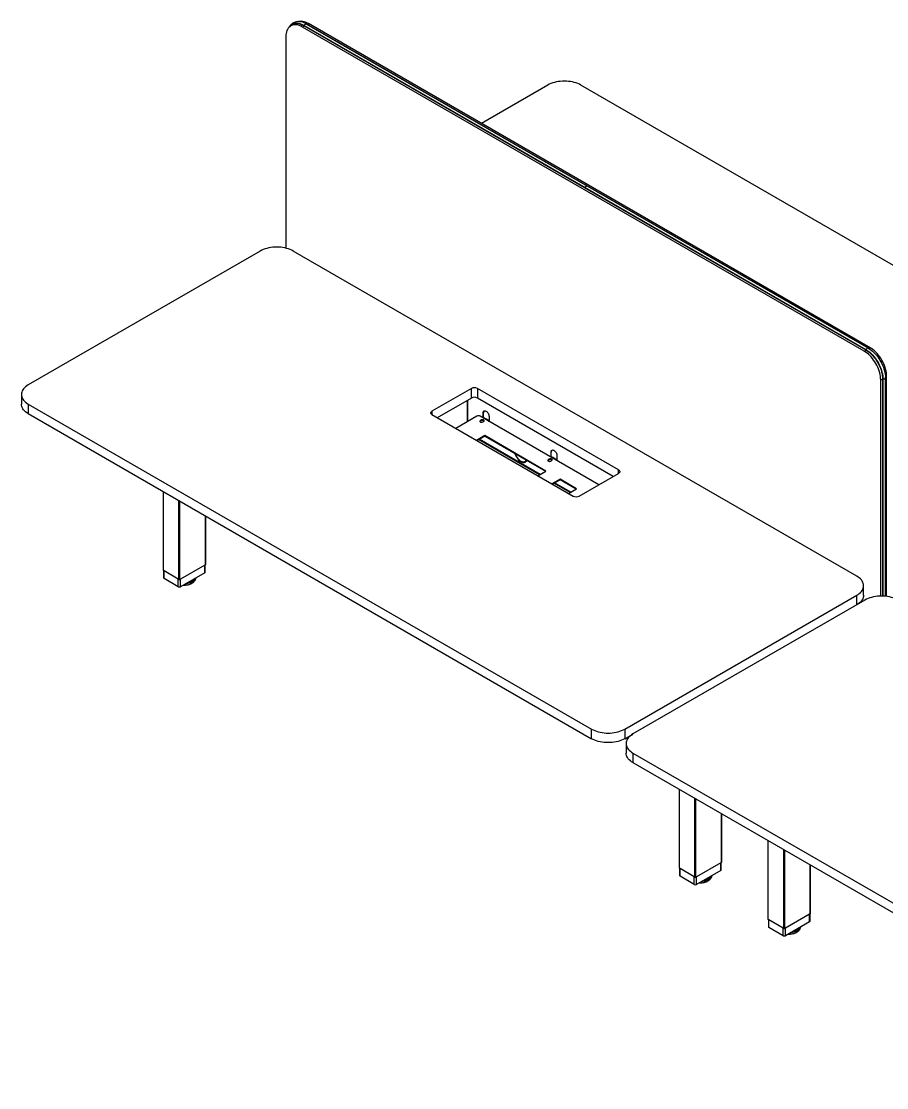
# Model space of a CAD drawing. Header units: millimetres. Extents: x -429 to 16771, y -1239 to 5751.
# Drawn here: x 9198 to 11044, y 1307 to 3584 of the extents above; entities that cross this region are included whole.
import ezdxf

# ---------------------------------------------------------------- set-up
doc = ezdxf.new("R2010")
doc.units = ezdxf.units.MM
doc.header["$LTSCALE"] = 100

msp = doc.modelspace()

# ---------------------------------------------------------------- linework, layer by layer
at = {"color": 7, "linetype": 'Continuous', "lineweight": -3}
for p, q in [((9777.66, 3576.89), (9772.71, 3574.03)), ((9797.7, 3571.55), (9801.68, 3573.85)), ((9801.24, 3574.41), (10400.51, 3228.46)), ((9801.24, 3574.41), (9801.24, 3574.17)), ((9801.24, 3574.17), (10400.51, 3228.21)), ((9801.28, 3574.08), (10400.55, 3228.12)), ((9801.41, 3574.86), (10400.68, 3228.9)), ((9806.73, 3577.93), (10406, 3231.98)), ((10406.07, 3231.95), (9806.79, 3577.91)), ((9807.75, 3577.35), (9810.43, 3578.9)), ((11008.98, 2887), (9810.43, 3578.9)), ((9762.35, 3551.14), (9762.35, 3099.45)), ((10996.25, 2879.65), (9797.7, 3571.55)), ((10321.32, 3447.59), (10179.61, 3365.78)), ((11594.11, 2753.64), (10392.03, 3447.59)), ((10400.51, 3228.46), (10999.79, 2882.51)), ((10400.51, 3228.46), (10400.51, 3228.21)), ((10400.51, 3228.21), (10999.79, 2882.26)), ((10400.55, 3228.12), (10999.83, 2882.17)), ((10400.68, 3228.9), (10999.95, 2882.95)), ((10406, 3231.98), (11005.28, 2886.02)), ((11005.34, 2886), (10406.07, 3231.95)), ((9707.55, 3093.27), (9212.57, 2807.52)), ((10980.34, 2399.32), (9778.26, 3093.27)), ((10996.25, 2879.65), (11000.28, 2881.97)), ((10999.79, 2882.51), (10999.79, 2882.26)), ((10999.79, 2882.51), (11000.17, 2882.28)), ((11006.27, 2885.43), (11008.98, 2887)), ((11041.63, 2824.2), (11044.33, 2825.76)), ((11041.64, 2823.04), (11041.64, 2356.35)), ((11041.65, 2356.35), (11041.65, 2823.11)), ((11044.33, 2356.05), (11044.33, 2825.76)), ((10158.33, 2799.97), (10074.18, 2751.4)), ((10158.33, 2779.56), (10158.33, 2799.97)), ((10472.28, 2626.08), (10171.06, 2799.97)), ((10171.06, 2799.97), (10171.06, 2779.56)), ((11031.61, 2818.41), (11035.63, 2820.74)), ((11031.61, 2356.73), (11031.61, 2818.41)), ((11035.58, 2820.25), (11035.58, 2356.72)), ((11035.85, 2820.04), (11035.64, 2820.17)), ((11035.64, 2820.17), (11035.64, 2356.72)), ((11035.84, 2821.08), (11035.85, 2820.04)), ((11035.85, 2820.04), (11035.85, 2356.71)), ((11036.32, 2819.97), (11036.32, 2356.7)), ((9197.93, 2787.11), (9197.93, 2766.7)), ((10158.33, 2779.56), (10085.5, 2737.52)), ((10460.97, 2612.2), (10171.06, 2779.56)), ((9212.57, 2766.7), (10414.66, 2072.76)), ((9212.57, 2766.7), (9212.57, 2746.29)), ((10149.35, 2774.38), (10149.35, 2728.73)), ((10149.63, 2774.54), (10149.63, 2728.89)), ((9212.57, 2746.29), (10414.66, 2052.34)), ((10074.18, 2751.4), (10074.18, 2744.05)), ((10074.18, 2744.05), (10375.41, 2570.15)), ((10170, 2740.65), (10125.03, 2714.69)), ((10430.27, 2594.48), (10177.07, 2740.65)), ((10179.54, 2732.69), (10177.42, 2731.47)), ((10177.42, 2730.65), (10179.54, 2731.87)), ((10179.54, 2731.87), (10179.54, 2732.69)), ((10183.01, 2737.96), (10182.37, 2737.59)), ((10183.01, 2737.96), (10184.78, 2736.94)), ((10183.79, 2748.12), (10183.22, 2747.79)), ((10183.22, 2738.05), (10183.22, 2747.79)), ((10183.79, 2738.05), (10183.79, 2748.12)), ((10185.57, 2737.01), (10183.81, 2738.03)), ((10186.19, 2736.12), (10184.78, 2736.94)), ((10186.19, 2736.12), (10188.31, 2734.89)), ((10189.11, 2734.97), (10186.99, 2736.2)), ((10189.72, 2734.08), (10188.31, 2734.89)), ((10189.72, 2734.08), (10191.85, 2732.85)), ((10192.65, 2732.93), (10190.52, 2734.16)), ((10193.26, 2732.04), (10191.85, 2732.85)), ((10193.26, 2732.04), (10195.03, 2731.02)), ((10195.83, 2731.1), (10194.06, 2732.12)), ((10195.95, 2740.45), (10195.95, 2729.83)), ((10177.42, 2730.65), (10177.42, 2731.47)), ((10182.37, 2728.61), (10184.49, 2729.83)), ((10194.39, 2730.65), (10195.03, 2731.02)), ((10194.96, 2730.32), (10195.03, 2730.36)), ((10195.03, 2730.36), (10195.03, 2731.02)), ((10195.03, 2730.36), (10195.59, 2730.04)), ((10195.59, 2730.04), (10195.95, 2730.24)), ((10195.95, 2729.83), (10195.59, 2730.04)), ((10186.59, 2699.23), (10169.2, 2689.2)), ((10169.91, 2688.79), (10186.59, 2698.42)), ((10303.68, 2615.79), (10173.57, 2690.9)), ((10304.81, 2616.44), (10174.7, 2691.55)), ((10317.4, 2623.72), (10186.59, 2699.23)), ((10186.59, 2698.42), (10186.59, 2699.23)), ((10186.59, 2698.42), (10316.69, 2623.31)), ((10328.74, 2664.44), (10328.18, 2664.11)), ((10328.18, 2654.37), (10328.18, 2664.11)), ((10328.74, 2654.36), (10328.74, 2664.44)), ((10263.12, 2644.12), (10263.12, 2644.94)), ((10264.54, 2644.12), (10264.54, 2643.31)), ((10264.54, 2643.31), (10265.1, 2643.63)), ((10265.1, 2643.85), (10265.1, 2643.63)), ((10272.47, 2643.43), (10273.47, 2642.85)), ((10272.83, 2643.62), (10273.39, 2643.95)), ((10324.5, 2649.01), (10322.38, 2647.78)), ((10322.38, 2646.97), (10324.5, 2648.19)), ((10322.38, 2646.97), (10322.38, 2647.78)), ((10324.5, 2648.19), (10324.5, 2649.01)), ((10327.96, 2654.27), (10327.33, 2653.91)), ((10327.33, 2644.93), (10329.45, 2646.15)), ((10327.96, 2654.27), (10329.73, 2653.25)), ((10330.53, 2653.33), (10328.76, 2654.35)), ((10331.15, 2652.44), (10329.73, 2653.25)), ((10331.15, 2652.44), (10333.27, 2651.21)), ((10334.07, 2651.29), (10331.95, 2652.52)), ((10334.68, 2650.4), (10333.27, 2651.21)), ((10334.68, 2650.4), (10336.8, 2649.17)), ((10337.6, 2649.25), (10335.48, 2650.47)), ((10338.22, 2648.35), (10336.8, 2649.17)), ((10338.22, 2648.35), (10339.98, 2647.33)), ((10340.78, 2647.41), (10339.02, 2648.43)), ((10339.35, 2646.97), (10339.98, 2647.33)), ((10339.91, 2646.64), (10339.98, 2646.68)), ((10339.98, 2646.68), (10339.98, 2647.33)), ((10339.98, 2646.68), (10340.55, 2646.35)), ((10340.55, 2646.35), (10340.9, 2646.56)), ((10340.9, 2646.15), (10340.55, 2646.35)), ((10340.9, 2656.77), (10340.9, 2646.15)), ((10300.02, 2613.68), (10317.4, 2623.72)), ((10388.14, 2570.15), (10472.28, 2618.73)), ((10472.28, 2618.73), (10472.28, 2626.08)), ((10347.45, 2606.37), (10330.07, 2596.33)), ((10330.77, 2595.92), (10347.45, 2605.55)), ((10369.08, 2578.03), (10334.43, 2598.03)), ((10370.21, 2578.69), (10335.57, 2598.69)), ((10382.81, 2585.96), (10347.45, 2606.37)), ((10347.45, 2605.55), (10347.45, 2606.37)), ((10347.45, 2605.55), (10382.1, 2585.55)), ((9500.63, 2580), (9500.63, 2412.1)), ((9501.07, 2411.49), (9501.07, 2579.74)), ((10365.42, 2575.92), (10382.81, 2585.96)), ((9534.31, 2392.3), (9534.31, 2560.56)), ((9536.43, 2392.3), (9536.43, 2559.33)), ((9590.88, 2423.73), (9590.88, 2527.9)), ((9591.32, 2424.35), (9591.32, 2527.65)), ((9590.88, 2423.73), (9536.43, 2392.3)), ((9589.46, 2422.92), (9537.84, 2393.12)), ((9589.46, 2406.59), (9589.46, 2422.92)), ((9590.49, 2408.02), (9590.49, 2423.51)), ((9534.31, 2392.3), (9501.07, 2411.49)), ((9501.46, 2411.26), (9501.46, 2395.77)), ((9532.89, 2393.12), (9502.49, 2410.67)), ((9502.49, 2394.34), (9502.49, 2410.67)), ((9532.89, 2376.79), (9502.49, 2394.34)), ((9532.89, 2376.79), (9532.89, 2393.12)), ((9589.46, 2406.59), (9537.84, 2376.79)), ((9537.84, 2376.79), (9537.84, 2393.12)), ((10994.99, 2358.5), (10994.99, 2378.91)), ((10485.37, 2072.76), (10980.34, 2358.5)), ((10998.02, 2348.3), (10503.04, 2062.55)), ((10980.34, 2338.09), (10980.34, 2358.5)), ((10414.66, 2052.34), (10414.66, 2072.76)), ((10485.37, 2072.76), (10485.37, 2052.34)), ((10485.37, 2052.34), (10502.6, 2062.29)), ((10488.4, 2042.14), (10488.4, 2021.73)), ((10503.04, 2021.73), (11705.13, 1327.79)), ((10503.04, 2021.73), (10503.04, 2001.32)), ((10503.04, 2001.32), (11705.13, 1307.37)), ((10601.6, 1944.42), (10601.6, 1776.53)), ((10602.04, 1775.91), (10602.04, 1944.17)), ((10635.27, 1756.73), (10635.27, 1924.98)), ((10637.39, 1756.73), (10637.39, 1923.76)), ((10691.84, 1788.16), (10691.84, 1892.33)), ((10692.28, 1788.77), (10692.28, 1892.07)), ((10791.1, 1835.02), (10791.1, 1667.13)), ((10791.54, 1666.52), (10791.54, 1834.77)), ((10824.78, 1647.33), (10824.78, 1815.59)), ((10826.9, 1647.33), (10826.9, 1814.36)), ((10635.27, 1756.73), (10602.04, 1775.91)), ((10602.43, 1775.69), (10602.43, 1760.2)), ((10691.84, 1788.16), (10637.39, 1756.73)), ((10690.43, 1787.34), (10638.81, 1757.55)), ((10690.43, 1771.01), (10690.43, 1787.34)), ((10691.45, 1772.44), (10691.45, 1787.94)), ((10881.35, 1678.76), (10881.35, 1782.93)), ((10881.79, 1679.37), (10881.79, 1782.68)), ((10633.86, 1757.55), (10603.45, 1775.1)), ((10603.45, 1758.77), (10603.45, 1775.1)), ((10633.86, 1741.21), (10603.45, 1758.77)), ((10633.86, 1741.21), (10633.86, 1757.55)), ((10690.43, 1771.01), (10638.81, 1741.21)), ((10638.81, 1741.21), (10638.81, 1757.55)), ((10824.78, 1647.33), (10791.54, 1666.52)), ((10791.93, 1666.29), (10791.93, 1650.8)), ((10823.36, 1648.15), (10792.96, 1665.7)), ((10792.96, 1649.37), (10792.96, 1665.7)), ((10881.35, 1678.76), (10826.9, 1647.33)), ((10879.93, 1677.95), (10828.31, 1648.15)), ((10879.93, 1661.61), (10879.93, 1677.95)), ((10880.96, 1663.04), (10880.96, 1678.54)), ((10823.36, 1631.82), (10792.96, 1649.37)), ((10823.36, 1631.82), (10823.36, 1648.15)), ((10879.93, 1661.61), (10828.31, 1631.82)), ((10828.31, 1631.82), (10828.31, 1648.15))]:
    msp.add_line(p, q, dxfattribs=at)
at = {"color": 7, "linetype": 'Continuous', "lineweight": -3, "flags": 128}
for points in [[(9797.7, 3571.55), (9794.62, 3573.18), (9791.57, 3574.48), (9788.55, 3575.45), (9785.61, 3576.07), (9782.76, 3576.36), (9780.03, 3576.29), (9777.43, 3575.88), (9774.98, 3575.12), (9772.7, 3574.03), (9770.62, 3572.61), (9768.74, 3570.86), (9767.09, 3568.82), (9765.66, 3566.48), (9764.48, 3563.87), (9763.55, 3561.01), (9762.89, 3557.92), (9762.48, 3554.62), (9762.35, 3551.14)], [(9770.97, 3572.88), (9771.7, 3573.71), (9773.61, 3575.48), (9775.74, 3576.94), (9778.06, 3578.05), (9780.56, 3578.82), (9783.21, 3579.24), (9786, 3579.31), (9788.91, 3579.02), (9791.91, 3578.38), (9794.98, 3577.39), (9798.1, 3576.07), (9801.24, 3574.41)], [(9771.99, 3573.59), (9773.78, 3575.23), (9775.89, 3576.68), (9778.2, 3577.79), (9780.68, 3578.55), (9783.32, 3578.97), (9786.09, 3579.04), (9788.98, 3578.75), (9791.96, 3578.11), (9795.01, 3577.13), (9798.12, 3575.81), (9801.24, 3574.17)], [(9774.38, 3574.99), (9775.98, 3576.45), (9776.22, 3576.64)], [(9775.68, 3575.75), (9776.37, 3576.33), (9778.18, 3577.59)], [(9777.66, 3576.89), (9779.93, 3577.98), (9782.37, 3578.73)], [(9777.68, 3578.38), (9779.07, 3578.89), (9781.52, 3579.5), (9784.1, 3579.79), (9786.8, 3579.75), (9789.6, 3579.4), (9792.48, 3578.72), (9795.42, 3577.74), (9798.4, 3576.45), (9801.41, 3574.86)], [(9810.43, 3578.9), (9807.35, 3580.53), (9804.29, 3581.83), (9801.28, 3582.79), (9798.34, 3583.42), (9795.49, 3583.7), (9792.76, 3583.64), (9790.15, 3583.23), (9789.25, 3582.99)], [(9806.79, 3577.91), (9806.77, 3577.92), (9806.73, 3577.93)], [(10392.03, 3447.59), (10388.81, 3449.29), (10385.35, 3450.82), (10381.67, 3452.18), (10377.8, 3453.34), (10373.77, 3454.3), (10369.61, 3455.06), (10365.36, 3455.6), (10361.03, 3455.93), (10356.67, 3456.04), (10352.31, 3455.93), (10347.99, 3455.6), (10343.73, 3455.06), (10339.57, 3454.3), (10335.54, 3453.34), (10331.67, 3452.18), (10327.99, 3450.82), (10324.53, 3449.29), (10321.32, 3447.59)], [(10406.07, 3231.95), (10406.04, 3231.97), (10406, 3231.98)], [(9778.26, 3093.27), (9775.04, 3094.97), (9771.58, 3096.5), (9767.9, 3097.85), (9764.03, 3099.02), (9760.01, 3099.98), (9755.84, 3100.74), (9751.59, 3101.28), (9747.26, 3101.61), (9742.9, 3101.72), (9738.55, 3101.61), (9734.22, 3101.28), (9729.96, 3100.74), (9725.8, 3099.98), (9721.77, 3099.02), (9717.9, 3097.85), (9714.23, 3096.5), (9710.76, 3094.97), (9707.55, 3093.27)], [(11031.61, 2818.41), (11031.47, 2822.05), (11031.07, 2825.81), (11030.4, 2829.67), (11029.47, 2833.61), (11028.29, 2837.58), (11026.87, 2841.56), (11025.21, 2845.52), (11023.33, 2849.43), (11021.25, 2853.26), (11018.98, 2856.98), (11016.53, 2860.56), (11013.93, 2863.97), (11011.19, 2867.2), (11008.34, 2870.21), (11005.4, 2872.98), (11002.39, 2875.48), (10999.33, 2877.71), (10996.25, 2879.65)], [(10999.79, 2882.26), (11002.91, 2880.3), (11006.01, 2878.04), (11009.07, 2875.49), (11012.05, 2872.69), (11014.94, 2869.64), (11017.71, 2866.37), (11020.35, 2862.9), (11022.83, 2859.27), (11025.14, 2855.5), (11027.25, 2851.62), (11029.15, 2847.66), (11030.83, 2843.64), (11032.28, 2839.6), (11033.47, 2835.57), (11034.42, 2831.59), (11035.09, 2827.67), (11035.5, 2823.85), (11035.64, 2820.17)], [(10999.95, 2882.95), (11002.96, 2881.07), (11005.94, 2878.92), (11008.88, 2876.51), (11011.76, 2873.86), (11014.56, 2870.98), (11017.26, 2867.9), (11019.84, 2864.63), (11022.29, 2861.2), (11024.58, 2857.64), (11026.71, 2853.95), (11028.65, 2850.18), (11030.39, 2846.35), (11031.93, 2842.48), (11033.25, 2838.6), (11034.35, 2834.74), (11035.2, 2830.92), (11035.82, 2827.17), (11036.19, 2823.51), (11036.32, 2819.97)], [(11000.17, 2882.28), (11002.93, 2880.53), (11006.05, 2878.26), (11009.12, 2875.7), (11012.12, 2872.87), (11015.03, 2869.81), (11017.82, 2866.52), (11020.47, 2863.03), (11022.97, 2859.38), (11025.29, 2855.59), (11027.41, 2851.68), (11029.33, 2847.7), (11031.02, 2843.66), (11032.47, 2839.59), (11033.67, 2835.54), (11034.62, 2831.53), (11035.3, 2827.59), (11035.71, 2823.75), (11035.84, 2821.08)], [(11005.28, 2886.02), (11008.28, 2884.15), (11011.26, 2881.99), (11014.2, 2879.58), (11017.08, 2876.93), (11019.88, 2874.05), (11022.58, 2870.97), (11025.16, 2867.7), (11027.61, 2864.28), (11029.9, 2860.71), (11032.03, 2857.03), (11033.97, 2853.26), (11035.72, 2849.43), (11037.26, 2845.56), (11038.58, 2841.68), (11039.67, 2837.81), (11040.53, 2833.99), (11041.14, 2830.24), (11041.51, 2826.58), (11041.64, 2823.04)], [(11005.34, 2886), (11005.31, 2886.01), (11005.28, 2886.02)], [(11044.33, 2825.76), (11044.2, 2829.4), (11043.8, 2833.16), (11043.13, 2837.02), (11042.2, 2840.95), (11041.02, 2844.93), (11039.6, 2848.91), (11037.94, 2852.87), (11036.06, 2856.78), (11033.98, 2860.61), (11031.7, 2864.33), (11029.26, 2867.91), (11026.66, 2871.32), (11023.92, 2874.55), (11021.07, 2877.55), (11018.13, 2880.32), (11015.12, 2882.83), (11012.06, 2885.06), (11008.98, 2887)], [(11041.65, 2823.11), (11041.65, 2823.08), (11041.64, 2823.04)], [(9212.57, 2807.52), (9209.63, 2805.67), (9206.97, 2803.67), (9204.63, 2801.55), (9202.61, 2799.31), (9200.94, 2796.99), (9199.63, 2794.59), (9198.69, 2792.13), (9198.12, 2789.63), (9197.93, 2787.11), (9198.12, 2784.6), (9198.69, 2782.1), (9199.63, 2779.64), (9200.94, 2777.24), (9202.61, 2774.92), (9204.63, 2772.68), (9206.97, 2770.56), (9209.63, 2768.56), (9212.57, 2766.7)], [(9212.57, 2746.29), (9209.63, 2748.15), (9206.97, 2750.15), (9204.63, 2752.27), (9202.61, 2754.5), (9200.94, 2756.83), (9199.63, 2759.23), (9198.69, 2761.69), (9198.12, 2764.19), (9197.93, 2766.7)], [(10074.18, 2744.05), (10073.06, 2744.84), (10072.23, 2745.73), (10071.72, 2746.71), (10071.55, 2747.72), (10071.72, 2748.74), (10072.23, 2749.71), (10073.06, 2750.61), (10074.18, 2751.4)], [(10184.49, 2729.83), (10185.19, 2730.41), (10185.5, 2731.09), (10185.4, 2731.78), (10184.88, 2732.42), (10184.02, 2732.92), (10182.92, 2733.21), (10181.71, 2733.27), (10180.54, 2733.09), (10179.54, 2732.69)], [(10179.54, 2731.87), (10180.54, 2732.28), (10181.71, 2732.46), (10182.92, 2732.4), (10184.02, 2732.1), (10184.88, 2731.6), (10185.4, 2730.97), (10185.45, 2730.85)], [(10184.35, 2731.79), (10183.31, 2732.25), (10182.59, 2732.44)], [(10183.22, 2747.79), (10183.36, 2749.24), (10183.77, 2750.47), (10184.43, 2751.41), (10185.33, 2752.04), (10186.4, 2752.32), (10187.62, 2752.25), (10188.92, 2751.81), (10190.25, 2751.05), (10191.55, 2749.97), (10192.77, 2748.65), (10193.84, 2747.12), (10194.73, 2745.47), (10195.4, 2743.75), (10195.81, 2742.06), (10195.95, 2740.45)], [(10185.44, 2730.83), (10185.14, 2731.19), (10184.35, 2731.79)], [(10177.42, 2731.47), (10176.72, 2730.89), (10176.41, 2730.21), (10176.52, 2729.51), (10177.03, 2728.88), (10177.89, 2728.38), (10178.99, 2728.08), (10180.2, 2728.02), (10181.38, 2728.21), (10182.37, 2728.61)], [(10176.47, 2729.63), (10176.72, 2730.07), (10177.42, 2730.65)], [(10185.22, 2730.45), (10185.14, 2730.54), (10184.35, 2731.14)], [(10328.18, 2664.11), (10328.32, 2665.56), (10328.73, 2666.78), (10329.39, 2667.73), (10330.28, 2668.36), (10331.36, 2668.64), (10332.57, 2668.56), (10333.88, 2668.13), (10335.21, 2667.36), (10336.51, 2666.29), (10337.72, 2664.97), (10338.8, 2663.44), (10339.69, 2661.79), (10340.35, 2660.07), (10340.77, 2658.37), (10340.9, 2656.77)], [(10260.26, 2647.16), (10261.74, 2645.86), (10263.12, 2644.82)], [(10275.67, 2646.99), (10275.04, 2645.77), (10274.04, 2644.54), (10272.83, 2643.62), (10271.42, 2643.03), (10269.86, 2642.78), (10268.16, 2642.89), (10266.38, 2643.34), (10264.54, 2644.12)], [(10264.54, 2643.31), (10266.49, 2642.47), (10268.38, 2641.98), (10270.18, 2641.87), (10271.84, 2642.13), (10273.33, 2642.75), (10274.61, 2643.73), (10275.67, 2645.04), (10276.43, 2646.55)], [(10322.38, 2647.78), (10321.68, 2647.21), (10321.37, 2646.53), (10321.47, 2645.83), (10321.99, 2645.2), (10322.85, 2644.7), (10323.95, 2644.4), (10325.16, 2644.34), (10326.33, 2644.52), (10327.33, 2644.93)], [(10321.43, 2645.95), (10321.68, 2646.39), (10322.38, 2646.97)], [(10329.45, 2646.15), (10330.15, 2646.73), (10330.46, 2647.4), (10330.35, 2648.1), (10329.84, 2648.74), (10328.98, 2649.23), (10327.88, 2649.53), (10326.67, 2649.59), (10325.5, 2649.41), (10324.5, 2649.01)], [(10324.5, 2648.19), (10325.5, 2648.59), (10326.67, 2648.78), (10327.88, 2648.71), (10328.98, 2648.42), (10329.84, 2647.92), (10330.35, 2647.29), (10330.4, 2647.17)], [(10329.31, 2648.11), (10328.27, 2648.57), (10327.55, 2648.76)], [(10330.39, 2647.15), (10330.1, 2647.51), (10329.31, 2648.11)], [(10330.18, 2646.77), (10330.1, 2646.86), (10329.31, 2647.46)], [(10472.28, 2626.08), (10473.4, 2625.29), (10474.24, 2624.39), (10474.75, 2623.42), (10474.92, 2622.4), (10474.75, 2621.39), (10474.24, 2620.42), (10473.4, 2619.52), (10472.28, 2618.73)], [(9570.35, 2395.55), (9570.07, 2394.44), (9569.37, 2392.79), (9568.32, 2391.19), (9566.94, 2389.68), (9565.26, 2388.27), (9563.3, 2386.99), (9561.08, 2385.86), (9558.65, 2384.89), (9556.03, 2384.1), (9553.26, 2383.49), (9550.39, 2383.08), (9548.47, 2382.92)], [(9569.16, 2394.86), (9568.32, 2393.64), (9566.94, 2392.13), (9565.26, 2390.72), (9563.3, 2389.44), (9561.08, 2388.31), (9558.65, 2387.34), (9556.03, 2386.55), (9553.91, 2386.06)], [(10980.34, 2358.5), (10983.29, 2360.36), (10985.94, 2362.35), (10988.29, 2364.48), (10990.3, 2366.71), (10991.97, 2369.04), (10993.28, 2371.44), (10994.23, 2373.9), (10994.8, 2376.39), (10994.99, 2378.91), (10994.8, 2381.43), (10994.23, 2383.92), (10993.28, 2386.38), (10991.97, 2388.78), (10990.3, 2391.11), (10988.29, 2393.34), (10985.94, 2395.47), (10983.29, 2397.46), (10980.34, 2399.32)], [(10994.99, 2358.5), (10994.8, 2355.98), (10994.23, 2353.48), (10993.28, 2351.03), (10991.97, 2348.62), (10990.3, 2346.3), (10988.29, 2344.06), (10985.94, 2341.94), (10983.29, 2339.94), (10980.79, 2338.35)], [(11068.73, 2348.3), (11065.51, 2350), (11062.05, 2351.53), (11058.37, 2352.88), (11054.5, 2354.05), (11050.47, 2355.01), (11046.31, 2355.77), (11042.06, 2356.31), (11037.73, 2356.64), (11033.37, 2356.75), (11029.02, 2356.64), (11024.69, 2356.31), (11020.43, 2355.77), (11016.27, 2355.01), (11012.24, 2354.05), (11008.37, 2352.88), (11004.7, 2351.53), (11001.23, 2350), (10998.02, 2348.3)], [(10414.66, 2072.76), (10417.87, 2071.06), (10421.33, 2069.52), (10425.01, 2068.17), (10428.88, 2067.01), (10432.91, 2066.04), (10437.07, 2065.29), (10441.33, 2064.74), (10445.65, 2064.41), (10450.01, 2064.3), (10454.37, 2064.41), (10458.69, 2064.74), (10462.95, 2065.29), (10467.11, 2066.04), (10471.14, 2067.01), (10475.01, 2068.17), (10478.69, 2069.52), (10482.15, 2071.06), (10485.37, 2072.76)], [(10485.37, 2052.34), (10482.15, 2050.64), (10478.69, 2049.11), (10475.01, 2047.76), (10471.14, 2046.59), (10467.11, 2045.63), (10462.95, 2044.87), (10458.69, 2044.33), (10454.37, 2044), (10450.01, 2043.89), (10445.65, 2044), (10441.33, 2044.33), (10437.07, 2044.87), (10432.91, 2045.63), (10428.88, 2046.59), (10425.01, 2047.76), (10421.33, 2049.11), (10417.87, 2050.64), (10414.66, 2052.34)], [(10503.04, 2062.55), (10500.1, 2060.7), (10497.44, 2058.7), (10495.1, 2056.57), (10493.08, 2054.34), (10491.41, 2052.01), (10490.1, 2049.61), (10489.16, 2047.15), (10488.59, 2044.66), (10488.4, 2042.14), (10488.59, 2039.63), (10489.16, 2037.13), (10490.1, 2034.67), (10491.41, 2032.27), (10493.08, 2029.94), (10495.1, 2027.71), (10497.44, 2025.59), (10500.1, 2023.59), (10503.04, 2021.73)], [(10503.04, 2001.32), (10500.1, 2003.17), (10497.44, 2005.17), (10495.1, 2007.3), (10493.08, 2009.53), (10491.41, 2011.86), (10490.1, 2014.26), (10489.16, 2016.72), (10488.59, 2019.21), (10488.4, 2021.73)], [(10671.31, 1759.98), (10671.04, 1758.87), (10670.33, 1757.21), (10669.28, 1755.62), (10667.91, 1754.1), (10666.23, 1752.7), (10664.26, 1751.42), (10662.05, 1750.29), (10659.61, 1749.32), (10657, 1748.52), (10654.23, 1747.92), (10651.36, 1747.51), (10649.44, 1747.35)], [(10670.12, 1759.29), (10669.28, 1758.06), (10667.91, 1756.55), (10666.23, 1755.15), (10664.26, 1753.87), (10662.05, 1752.74), (10659.61, 1751.77), (10657, 1750.97), (10654.87, 1750.49)], [(10860.82, 1650.58), (10860.54, 1649.47), (10859.84, 1647.81), (10858.79, 1646.22), (10857.41, 1644.7), (10855.73, 1643.3), (10853.77, 1642.02), (10851.55, 1640.89), (10849.12, 1639.92), (10846.5, 1639.12), (10843.73, 1638.52), (10840.86, 1638.11), (10838.94, 1637.95)], [(10859.63, 1649.89), (10858.79, 1648.67), (10857.41, 1647.15), (10855.73, 1645.75), (10853.77, 1644.47), (10851.55, 1643.34), (10849.12, 1642.37), (10846.5, 1641.57), (10844.38, 1641.09)]]:
    msp.add_lwpolyline(points, dxfattribs=at)
at = {"color": 7, "linetype": 'Continuous', "lineweight": -3}
for centre, radius, start, end in [((9784.64, 3561.94), 17.86, 112.92482, 145.84037), ((9785.34, 3560.52), 18.47, 83.85377, 132.59793), ((9787.57, 3545.8), 37.41, 59.19192, 77.9383), ((9802, 3574.38), 0.763, 141.30471, 177.43), ((9801.34, 3574.16), 0.1, 174.19564, 234.49218), ((9806.92, 3571.45), 6.48, 91.67597, 148.31865), ((10401.28, 3228.43), 0.763, 141.30471, 177.43), ((10400.61, 3228.2), 0.1, 174.19564, 234.49218), ((10406.19, 3225.5), 6.48, 91.67597, 148.31865), ((11000.55, 2882.47), 0.763, 141.30471, 177.43), ((10999.89, 2882.25), 0.1, 174.19564, 234.49218), ((11005.47, 2879.55), 6.48, 91.67597, 148.31865), ((11036.13, 2826.44), 6.48, 271.68015, 328.31448), ((10164.69, 2787.69), 13.83, 62.60967, 117.39033), ((11035.68, 2820.26), 0.1, 185.51136, 245.80878), ((11036.2, 2820.72), 0.763, 242.57351, 278.69449), ((10164.69, 2767.28), 13.83, 62.60967, 117.39033), ((10173.53, 2733.83), 7.69, 62.60967, 117.39033), ((10180.94, 2724.44), 7.52, 62.97952, 101.60985), ((10183.48, 2737.3), 0.805, 65.69288, 125.61758), ((10188.37, 2748.56), 4.61, 130.56272, 185.49368), ((10185.22, 2736.39), 0.699, 350.78596, 129.20329), ((10186.66, 2735.46), 0.805, 65.69288, 125.61758), ((10188.75, 2734.35), 0.699, 350.78596, 129.20329), ((10190.19, 2733.42), 0.805, 65.69288, 125.61758), ((10192.29, 2732.31), 0.699, 350.78596, 129.20329), ((10193.73, 2731.38), 0.805, 65.69288, 125.61758), ((10195.48, 2730.45), 0.724, 49.73343, 128.49886), ((10195.25, 2730.09), 0.349, 350.78596, 129.20329), ((10333.33, 2664.88), 4.61, 130.56272, 185.49368), ((10280.35, 2668.85), 30.14, 194.90276, 235.12809), ((10279.5, 2668.35), 28.57, 195.60819, 235.01787), ((10270.03, 2651.41), 9.21, 237.62188, 292.83499), ((10270, 2649.66), 6.65, 300.69767, 334.49512), ((10325.89, 2640.76), 7.52, 62.97952, 101.60985), ((10328.43, 2653.62), 0.805, 65.69288, 125.61758), ((10330.17, 2652.71), 0.699, 350.78596, 129.20329), ((10331.61, 2651.78), 0.805, 65.69288, 125.61758), ((10333.71, 2650.67), 0.699, 350.78596, 129.20329), ((10335.15, 2649.74), 0.805, 65.69288, 125.61758), ((10337.24, 2648.63), 0.699, 350.78596, 129.20329), ((10338.69, 2647.7), 0.805, 65.69288, 125.61758), ((10340.44, 2646.77), 0.724, 49.73343, 128.49886), ((10340.21, 2646.41), 0.349, 350.78596, 129.20329), ((10381.77, 2582.44), 13.83, 242.60967, 297.39033), ((9590.56, 2424.42), 0.754, 294.37466, 354.3052), ((9501.38, 2412.18), 0.754, 185.6948, 245.62534), ((9503.21, 2395.94), 1.76, 185.6948, 245.62534), ((9535.37, 2394.35), 2.31, 242.60967, 297.39033), ((9588.74, 2408.19), 1.76, 294.37466, 354.3052), ((9535.37, 2381.56), 5.38, 242.60967, 297.39033), ((10602.35, 1776.6), 0.754, 185.6948, 245.62534), ((10691.53, 1788.85), 0.754, 294.37466, 354.3052), ((10604.18, 1760.37), 1.76, 185.6948, 245.62534), ((10636.33, 1758.78), 2.31, 242.60967, 297.39033), ((10689.7, 1772.62), 1.76, 294.37466, 354.3052), ((10636.33, 1745.99), 5.38, 242.60967, 297.39033), ((10791.85, 1667.2), 0.754, 185.6948, 245.62534), ((10879.21, 1663.22), 1.76, 294.37466, 354.3052), ((10881.03, 1679.45), 0.754, 294.37466, 354.3052), ((10793.68, 1650.97), 1.76, 185.6948, 245.62534), ((10825.84, 1649.38), 2.31, 242.60967, 297.39033), ((10825.84, 1636.59), 5.38, 242.60967, 297.39033)]:
    msp.add_arc(centre, radius, start, end, dxfattribs=at)
for points, knots in [([(9795.45, 3582.33), (9794.81, 3582.46), (9793.15, 3582.8), (9790.52, 3582.98), (9787.58, 3582.92), (9784.76, 3582.52), (9782.08, 3581.82), (9779.55, 3580.83), (9777.2, 3579.56), (9775.02, 3578.02), (9773.03, 3576.24), (9771.26, 3574.21), (9770.01, 3572.52), (9769.43, 3571.45), (9769.29, 3571.2)], [0, 0, 0, 0, 0.0610441, 0.1581022, 0.2534231, 0.3468173, 0.4383467, 0.5283091, 0.6171754, 0.7055162, 0.7937867, 0.8825386, 0.9723072, 1, 1, 1, 1]), ([(9544.08, 2380.39), (9544.53, 2380.36), (9545.9, 2380.27), (9548.21, 2380.35), (9550.97, 2380.61), (9553.68, 2381.08), (9556.3, 2381.75), (9558.81, 2382.63), (9561.18, 2383.72), (9563.38, 2385.01), (9565.35, 2386.51), (9566.99, 2388.13), (9568.29, 2389.83), (9569.3, 2391.62), (9570.05, 2393.54), (9570.28, 2394.91), (9570.39, 2395.58)], [0, 0, 0, 0, 0.0367129, 0.112054, 0.1875206, 0.2632526, 0.3394315, 0.4162226, 0.4937354, 0.571937, 0.6503959, 0.728137, 0.7958084, 0.8612723, 0.9319152, 1, 1, 1, 1]), ([(10645, 1744.79), (10645.01, 1744.79), (10645.94, 1744.71), (10647.82, 1744.73), (10650.59, 1744.88), (10653.33, 1745.25), (10656, 1745.82), (10658.57, 1746.6), (10661.01, 1747.59), (10663.3, 1748.78), (10665.38, 1750.18), (10667.16, 1751.72), (10668.61, 1753.36), (10669.74, 1755.04), (10670.61, 1756.86), (10671.16, 1758.51), (10671.27, 1759.59), (10671.31, 1759.98)], [0, 0, 0, 0, 0.0009058, 0.0762422, 0.1516367, 0.2272185, 0.3031591, 0.3796351, 0.4567904, 0.5346761, 0.6131339, 0.6913643, 0.7602971, 0.8269326, 0.8915151, 0.9610374, 1, 1, 1, 1]), ([(10834.55, 1635.41), (10835, 1635.39), (10836.37, 1635.3), (10838.68, 1635.38), (10841.44, 1635.64), (10844.15, 1636.11), (10846.77, 1636.78), (10849.28, 1637.66), (10851.65, 1638.74), (10853.85, 1640.04), (10855.82, 1641.54), (10857.46, 1643.16), (10858.76, 1644.86), (10859.77, 1646.65), (10860.52, 1648.56), (10860.75, 1649.93), (10860.86, 1650.61)], [0, 0, 0, 0, 0.0367129, 0.112054, 0.1875206, 0.2632526, 0.3394315, 0.4162226, 0.4937354, 0.571937, 0.6503959, 0.728137, 0.7958084, 0.8612723, 0.9319152, 1, 1, 1, 1])]:
    msp.add_open_spline(points, degree=3, knots=knots, dxfattribs=at)

doc.saveas('drawing.dxf')
